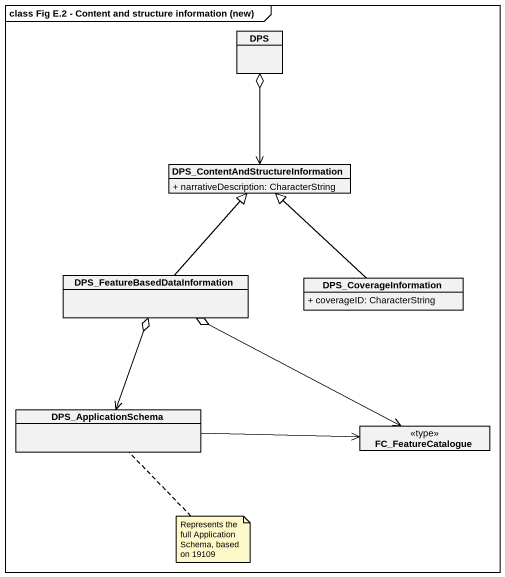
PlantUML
@startuml
mainframe class Fig E.2 - Content and structure information (new)
hide circle
hide empty members
skinparam classAttributeIconSize 0
class DPS
class "DPS_ContentAndStructureInformation" as DPS_ContentAndStructureInfor {
  + narrativeDescription: CharacterString
}
class "DPS_FeatureBasedDataInformation" as DPS_FeatureBasedDataInformat
class DPS_CoverageInformation {
  + coverageID: CharacterString
}
class DPS_ApplicationSchema
class FC_FeatureCatalogue <<type>>
DPS o--> DPS_ContentAndStructureInfor
DPS_FeatureBasedDataInformat -up-|> DPS_ContentAndStructureInfor
DPS_FeatureBasedDataInformat o--> DPS_ApplicationSchema
DPS_FeatureBasedDataInformat o-right-> FC_FeatureCatalogue
DPS_CoverageInformation -up-|> DPS_ContentAndStructureInfor
DPS_ApplicationSchema -right-> FC_FeatureCatalogue
note bottom of DPS_ApplicationSchema : Represents the full Application Schema, based on 19109
@enduml
